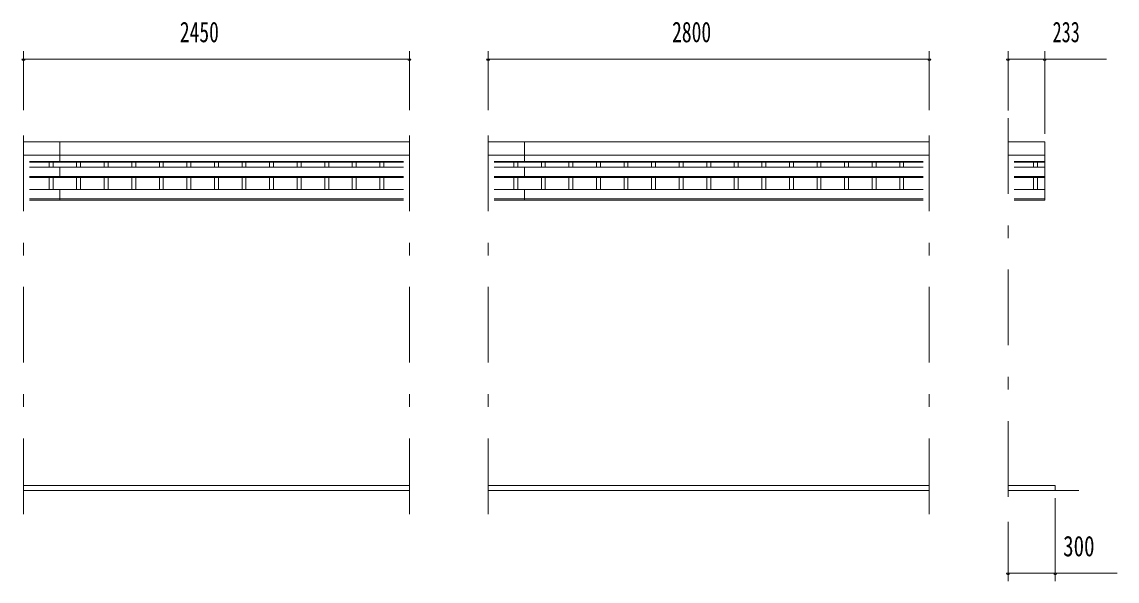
# Model space of a CAD drawing. Units: millimetres, scale not verified. Extents: x -23352 to 23352, y -10500 to 10500.
# Drawn here: x -15051 to -8098, y 1220 to 4765 of the extents above; entities that cross this region are included whole.
import ezdxf
from ezdxf.enums import TextEntityAlignment as Align

# ---------------------------------------------------------------- set-up
doc = ezdxf.new("R2010")
doc.units = ezdxf.units.MM
doc.header["$LTSCALE"] = 40
doc.linetypes.add('USER3', pattern=[24, 12, -5, 2, -5])
for name, color, linetype, lineweight in [('0-2_1-0BOLD', 7, 'Continuous', 18), ('0-3_1-2CENTER', 3, 'USER3', 18), ('0-4_1-4THIN', 4, 'Continuous', 18), ('0-5_1-5DIM', 3, 'Continuous', 18)]:
    doc.layers.add(name, color=color, linetype=linetype, lineweight=lineweight)
doc.styles.add('ＭＳ ゴシック', font='')
doc.styles.get('ＭＳ ゴシック').set_extended_font_data('MS Gothic')

msp = doc.modelspace()

# ---------------------------------------------------------------- linework, layer by layer
at = {"layer": '0-2_1-0BOLD'}
for p, q in [((-15040.69, 4004.86), (-12590.69, 4004.86)), ((-14810.69, 3876.47), (-14810.69, 4004.86)), ((-12090.69, 4004.86), (-9290.69, 4004.86)), ((-11860.69, 3876.47), (-11860.69, 4004.86)), ((-8790.69, 4004.86), (-8557.69, 4004.86)), ((-12590.69, 3921.21), (-15040.69, 3921.21)), ((-9290.69, 3921.21), (-12090.69, 3921.21)), ((-8557.69, 3921.21), (-8790.69, 3921.21)), ((-15002.54, 3880.02), (-12628.84, 3880.02)), ((-12628.84, 3876.47), (-15002.54, 3876.47)), ((-15002.54, 3844.26), (-12628.84, 3844.26)), ((-14810.69, 3779.53), (-14810.69, 3844.26)), ((-12052.54, 3880.02), (-9328.84, 3880.02)), ((-9328.84, 3876.47), (-12052.54, 3876.47)), ((-12052.54, 3844.26), (-9328.84, 3844.26)), ((-11860.69, 3779.53), (-11860.69, 3844.26)), ((-8752.54, 3880.02), (-8557.69, 3880.02)), ((-8557.69, 3876.47), (-8752.54, 3876.47)), ((-8752.54, 3844.26), (-8557.69, 3844.26)), ((-12628.84, 3785.43), (-15002.54, 3785.43)), ((-15002.54, 3779.53), (-12628.84, 3779.53)), ((-12052.54, 3785.43), (-9328.84, 3785.43)), ((-9328.84, 3779.53), (-12052.54, 3779.53)), ((-8557.69, 3785.43), (-8752.54, 3785.43)), ((-8752.54, 3779.53), (-8557.69, 3779.53)), ((-12628.84, 3701.81), (-15002.54, 3701.81)), ((-14810.69, 3635.83), (-14810.69, 3701.81)), ((-9328.84, 3701.81), (-12052.54, 3701.81)), ((-11860.69, 3635.83), (-11860.69, 3701.81)), ((-8557.69, 3701.81), (-8752.54, 3701.81)), ((-15002.54, 3644.17), (-12628.84, 3644.17)), ((-12628.84, 3635.83), (-15002.54, 3635.83)), ((-12052.54, 3644.17), (-9328.84, 3644.17)), ((-9328.84, 3635.83), (-12052.54, 3635.83)), ((-8752.54, 3644.17), (-8557.69, 3644.17)), ((-12590.69, 1824.67), (-15040.69, 1824.67)), ((-9290.69, 1824.67), (-12090.69, 1824.67)), ((-15040.69, 1794.67), (-12590.69, 1794.67)), ((-12090.69, 1794.67), (-9290.69, 1794.67)), ((-8790.69, 1794.67), (-8340.69, 1794.67))]:
    msp.add_line(p, q, dxfattribs=at)
for points in [[(-8557.69, 4004.86), (-8557.69, 3635.83), (-8752.54, 3635.83)], [(-8490.69, 1794.67), (-8490.69, 1824.67), (-8790.69, 1824.67)]]:
    msp.add_lwpolyline(points, dxfattribs=at)
at = {"layer": '0-3_1-2CENTER'}
for p, q in [((-15040.69, 1644.67), (-15040.69, 4154.87)), ((-12590.69, 1644.67), (-12590.69, 4154.87)), ((-12090.69, 1644.67), (-12090.69, 4154.87)), ((-9290.69, 1644.67), (-9290.69, 4154.87)), ((-8790.69, 4154.67), (-8790.69, 1644.67))]:
    msp.add_line(p, q, dxfattribs=at)
at = {"layer": '0-4_1-4THIN'}
for p, q in [((-14878.19, 3844.26), (-14878.19, 3876.47)), ((-14878.19, 3876.47), (-14878.19, 3844.26)), ((-14853.2, 3876.47), (-14853.2, 3844.26)), ((-14853.2, 3844.26), (-14853.2, 3876.47)), ((-14703.19, 3876.47), (-14703.19, 3844.26)), ((-14678.2, 3844.26), (-14678.2, 3876.47)), ((-14528.19, 3844.26), (-14528.19, 3876.47)), ((-14503.2, 3876.47), (-14503.2, 3844.26)), ((-14353.19, 3876.47), (-14353.19, 3844.26)), ((-14328.2, 3844.26), (-14328.2, 3876.47)), ((-14178.19, 3844.26), (-14178.19, 3876.47)), ((-14153.2, 3876.47), (-14153.2, 3844.26)), ((-14003.19, 3876.47), (-14003.19, 3844.26)), ((-13978.2, 3844.26), (-13978.2, 3876.47)), ((-13828.19, 3844.26), (-13828.19, 3876.47)), ((-13803.2, 3876.47), (-13803.2, 3844.26)), ((-13653.19, 3876.47), (-13653.19, 3844.26)), ((-13628.2, 3844.26), (-13628.2, 3876.47)), ((-13478.19, 3844.26), (-13478.19, 3876.47)), ((-13453.2, 3876.47), (-13453.2, 3844.26)), ((-13303.2, 3876.47), (-13303.2, 3844.26)), ((-13278.2, 3844.26), (-13278.2, 3876.47)), ((-13128.19, 3844.26), (-13128.19, 3876.47)), ((-13103.2, 3876.47), (-13103.2, 3844.26)), ((-12953.19, 3876.47), (-12953.19, 3844.26)), ((-12928.2, 3844.26), (-12928.2, 3876.47)), ((-12778.19, 3844.26), (-12778.19, 3876.47)), ((-12753.2, 3876.47), (-12753.2, 3844.26)), ((-11928.19, 3876.47), (-11928.19, 3844.26)), ((-11903.2, 3844.26), (-11903.2, 3876.47)), ((-11753.19, 3844.26), (-11753.19, 3876.47)), ((-11728.2, 3876.47), (-11728.2, 3844.26)), ((-11578.19, 3876.47), (-11578.19, 3844.26)), ((-11553.2, 3844.26), (-11553.2, 3876.47)), ((-11403.19, 3844.26), (-11403.19, 3876.47)), ((-11378.2, 3876.47), (-11378.2, 3844.26)), ((-11228.19, 3876.47), (-11228.19, 3844.26)), ((-11203.2, 3844.26), (-11203.2, 3876.47)), ((-11053.19, 3844.26), (-11053.19, 3876.47)), ((-11028.2, 3876.47), (-11028.2, 3844.26)), ((-10878.19, 3876.47), (-10878.19, 3844.26)), ((-10853.2, 3844.26), (-10853.2, 3876.47)), ((-10703.19, 3844.26), (-10703.19, 3876.47)), ((-10678.2, 3876.47), (-10678.2, 3844.26)), ((-10528.19, 3876.47), (-10528.19, 3844.26)), ((-10503.2, 3844.26), (-10503.2, 3876.47)), ((-10353.19, 3844.26), (-10353.19, 3876.47)), ((-10328.2, 3876.47), (-10328.2, 3844.26)), ((-10178.19, 3876.47), (-10178.19, 3844.26)), ((-10153.2, 3844.26), (-10153.2, 3876.47)), ((-10003.19, 3844.26), (-10003.19, 3876.47)), ((-9978.2, 3876.47), (-9978.2, 3844.26)), ((-9828.19, 3876.47), (-9828.19, 3844.26)), ((-9803.2, 3844.26), (-9803.2, 3876.47)), ((-9653.19, 3844.26), (-9653.19, 3876.47)), ((-9628.2, 3876.47), (-9628.2, 3844.26)), ((-9478.19, 3876.47), (-9478.19, 3844.26)), ((-9453.2, 3844.26), (-9453.2, 3876.47)), ((-8628.19, 3876.47), (-8628.19, 3844.26)), ((-8603.19, 3844.26), (-8603.19, 3876.47)), ((-14878.19, 3701.81), (-14878.19, 3779.53)), ((-14878.19, 3779.53), (-14878.19, 3701.81)), ((-14853.2, 3779.53), (-14853.2, 3701.81)), ((-14853.2, 3701.81), (-14853.2, 3779.53)), ((-14703.19, 3779.53), (-14703.19, 3701.81)), ((-14678.2, 3701.81), (-14678.2, 3779.53)), ((-14528.19, 3701.81), (-14528.19, 3779.53)), ((-14503.2, 3779.53), (-14503.2, 3701.81)), ((-14353.19, 3779.53), (-14353.19, 3701.81)), ((-14328.2, 3701.81), (-14328.2, 3779.53)), ((-14178.19, 3701.81), (-14178.19, 3779.53)), ((-14153.2, 3779.53), (-14153.2, 3701.81)), ((-14003.19, 3779.53), (-14003.19, 3701.81)), ((-13978.2, 3701.81), (-13978.2, 3779.53)), ((-13828.19, 3701.81), (-13828.19, 3779.53)), ((-13803.2, 3779.53), (-13803.2, 3701.81)), ((-13653.19, 3779.53), (-13653.19, 3701.81)), ((-13628.2, 3701.81), (-13628.2, 3779.53)), ((-13478.19, 3701.81), (-13478.19, 3779.53)), ((-13453.2, 3779.53), (-13453.2, 3701.81)), ((-13303.2, 3779.53), (-13303.2, 3701.81)), ((-13278.2, 3701.81), (-13278.2, 3779.53)), ((-13128.19, 3701.81), (-13128.19, 3779.53)), ((-13103.2, 3779.53), (-13103.2, 3701.81)), ((-12953.19, 3779.53), (-12953.19, 3701.81)), ((-12928.2, 3701.81), (-12928.2, 3779.53)), ((-12778.19, 3701.81), (-12778.19, 3779.53)), ((-12753.2, 3779.53), (-12753.2, 3701.81)), ((-11928.19, 3779.53), (-11928.19, 3701.81)), ((-11903.2, 3701.81), (-11903.2, 3779.53)), ((-11753.19, 3701.81), (-11753.19, 3779.53)), ((-11728.2, 3779.53), (-11728.2, 3701.81)), ((-11578.19, 3779.53), (-11578.19, 3701.81)), ((-11553.2, 3701.81), (-11553.2, 3779.53)), ((-11403.19, 3701.81), (-11403.19, 3779.53)), ((-11378.2, 3779.53), (-11378.2, 3701.81)), ((-11228.19, 3779.53), (-11228.19, 3701.81)), ((-11203.2, 3701.81), (-11203.2, 3779.53)), ((-11053.19, 3701.81), (-11053.19, 3779.53)), ((-11028.2, 3779.53), (-11028.2, 3701.81)), ((-10878.19, 3779.53), (-10878.19, 3701.81)), ((-10853.2, 3701.81), (-10853.2, 3779.53)), ((-10703.19, 3701.81), (-10703.19, 3779.53)), ((-10678.2, 3779.53), (-10678.2, 3701.81)), ((-10528.19, 3779.53), (-10528.19, 3701.81)), ((-10503.2, 3701.81), (-10503.2, 3779.53)), ((-10353.19, 3701.81), (-10353.19, 3779.53)), ((-10328.2, 3779.53), (-10328.2, 3701.81)), ((-10178.19, 3779.53), (-10178.19, 3701.81)), ((-10153.2, 3701.81), (-10153.2, 3779.53)), ((-10003.19, 3701.81), (-10003.19, 3779.53)), ((-9978.2, 3779.53), (-9978.2, 3701.81)), ((-9828.19, 3779.53), (-9828.19, 3701.81)), ((-9803.2, 3701.81), (-9803.2, 3779.53)), ((-9653.19, 3701.81), (-9653.19, 3779.53)), ((-9628.2, 3779.53), (-9628.2, 3701.81)), ((-9478.19, 3779.53), (-9478.19, 3701.81)), ((-9453.2, 3701.81), (-9453.2, 3779.53)), ((-8628.19, 3779.53), (-8628.19, 3701.81)), ((-8603.19, 3701.81), (-8603.19, 3779.53))]:
    msp.add_line(p, q, dxfattribs=at)
at = {"layer": '0-5_1-5DIM'}
for p, q in [((-15030.69, 4529.67), (-15050.69, 4529.67)), ((-15040.69, 4579.67), (-15040.69, 4204.87)), ((-15040.69, 4529.67), (-12590.69, 4529.67)), ((-12580.69, 4529.67), (-12600.69, 4529.67)), ((-12590.69, 4579.67), (-12590.69, 4204.87)), ((-12080.69, 4529.67), (-12100.69, 4529.67)), ((-12090.69, 4579.67), (-12090.69, 4204.87)), ((-12090.69, 4529.67), (-9290.69, 4529.67)), ((-9280.69, 4529.67), (-9300.69, 4529.67)), ((-9290.69, 4579.67), (-9290.69, 4204.87)), ((-8780.69, 4529.67), (-8800.69, 4529.67)), ((-8790.69, 4579.67), (-8790.69, 4204.67)), ((-8790.69, 4529.67), (-8557.69, 4529.67)), ((-8547.69, 4529.67), (-8567.69, 4529.67)), ((-8557.69, 4579.67), (-8557.69, 4054.86)), ((-8557.69, 4529.67), (-8165.19, 4529.67)), ((-8490.69, 1219.67), (-8490.69, 1744.67)), ((-8790.69, 1219.67), (-8790.69, 1594.67)), ((-8780.69, 1269.67), (-8800.69, 1269.67)), ((-8790.69, 1269.67), (-8490.69, 1269.67)), ((-8480.69, 1269.67), (-8500.69, 1269.67)), ((-8490.69, 1269.67), (-8098.19, 1269.67))]:
    msp.add_line(p, q, dxfattribs=at)
for centre in [(-15040.69, 4529.67), (-12590.69, 4529.67), (-12090.69, 4529.67), (-9290.69, 4529.67), (-8790.69, 4529.67), (-8557.69, 4529.67), (-8790.69, 1269.67), (-8490.69, 1269.67)]:
    msp.add_arc(centre, 10, 180, 0, dxfattribs=at)

# ---------------------------------------------------------------- texts
at = {"layer": '0-5_1-5DIM', "color": 7, "style": 'ＭＳ ゴシック'}
for s, width, p in [('2450', 0.7, (-14048.19, 4597.44)), ('2800', 0.7, (-10923.19, 4597.44)), ('233', 0.65, (-8507.69, 4597.44)), ('300', 0.75, (-8440.69, 1337.43))]:
    msp.add_text(s, height=130.2, dxfattribs=dict(at, width=width)).set_placement(p, align=Align.BOTTOM_LEFT)

doc.saveas('drawing.dxf')
